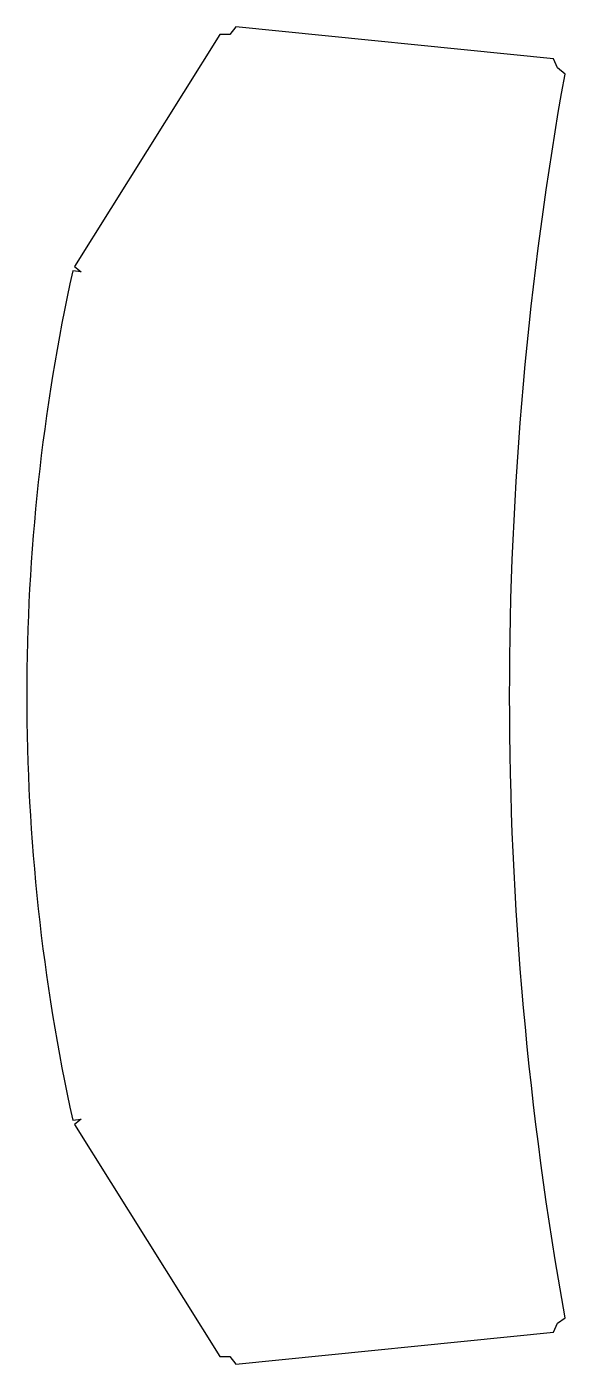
# Model space of a CAD drawing. Header units: millimetres. Extents: x -4258 to -3496, y -947 to 947.
import ezdxf

# ---------------------------------------------------------------- set-up
doc = ezdxf.new("R2010")
doc.units = ezdxf.units.MM
doc.layers.get('0').update_dxf_attribs({"linetype": 'CONTINUOUS'})

msp = doc.modelspace()

# ---------------------------------------------------------------- linework, layer by layer
msp.add_lwpolyline([(-3970.7, -935.7), (-3962.1, -946.9), (-3512.7, -901.5), (-3507, -888.9), (-3496.3, -881.1, -0.08908), (-3496.5, 879.9), (-3507, 888.9), (-3512.7, 901.5), (-3962.1, 946.9), (-3970.7, 935.7), (-3984.8, 935.7), (-4190.3, 607.3), (-4180.7, 600), (-4192.7, 601.5, 0.10799), (-4192.7, -601.5), (-4180.7, -600), (-4190.3, -607.3), (-3984.8, -935.7)], format="xyb", close=True)

doc.saveas('drawing.dxf')
